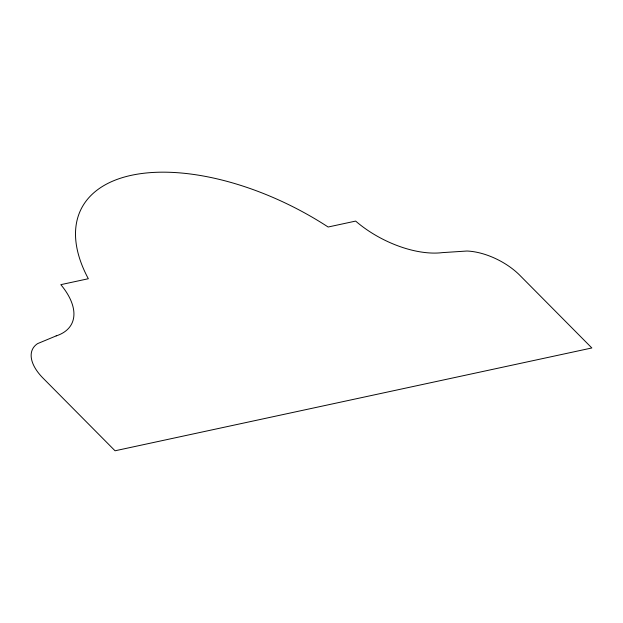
<?xml version="1.0" encoding="UTF-8"?>
<svg xmlns="http://www.w3.org/2000/svg" width="623" height="623" viewBox="0 0 623 623"><rect width="100%" height="100%" fill="white"/><g stroke="black" fill="none" stroke-linecap="round" stroke-linejoin="round"><path stroke-width="0.93" d="M56.171 335.898L37.606 343.616A48.43 25.013 27.3 0 0 42.442 377.53L115.053 450.787L591.85 347.969L519.239 274.72A48.43 25.013 27.3 0 0 466.97 251.022L442.353 252.626A74.924 38.696 27.3 0 1 355.647 221.087L328.134 227.013A190.77 98.543 27.3 0 0 131.352 175.312A190.77 98.543 27.3 0 0 88.334 278.73L60.82 284.656A74.924 38.696 27.3 0 1 56.171 335.898"/></g></svg>
